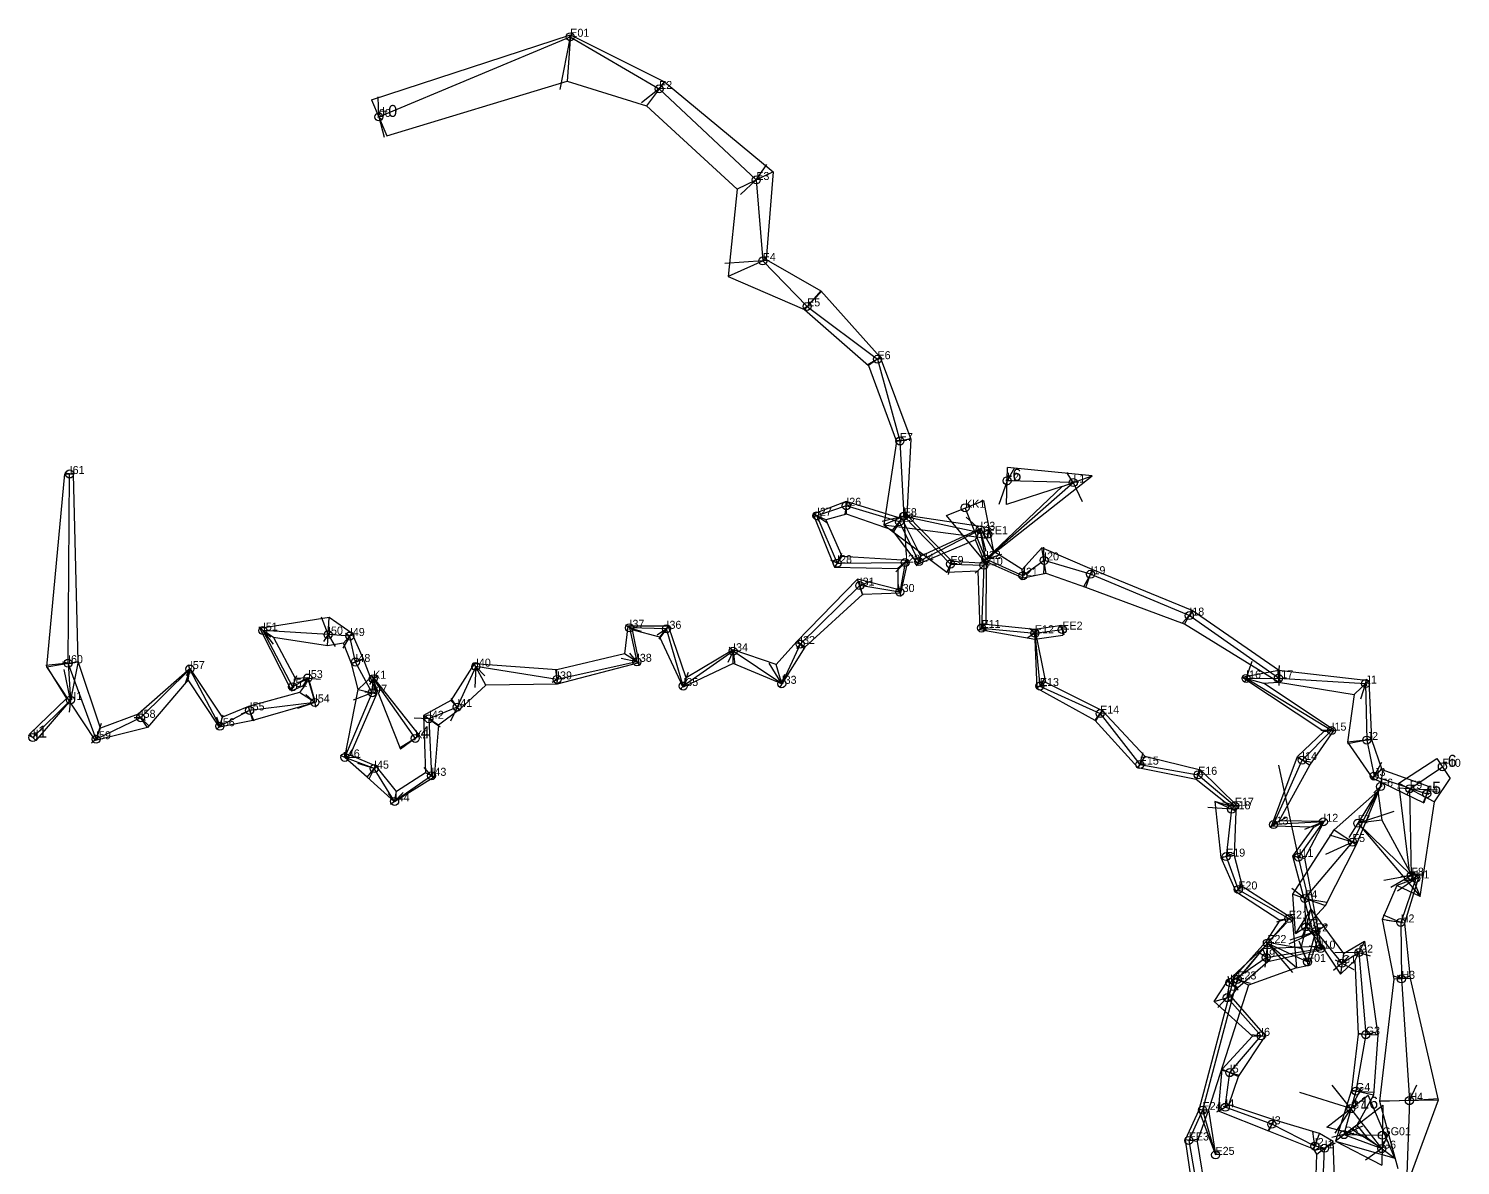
# Model space of a CAD drawing. Extents: x -17.5 to 54.1, y -83.8 to 4.4.
# Drawn here: x -17.5 to 54.1, y -52.4 to 4.4 of the extents above; entities that cross this region are included whole.
import ezdxf

# ---------------------------------------------------------------- set-up
doc = ezdxf.new("R2010")
doc.units = 0
doc.header["$MEASUREMENT"] = 0
for name, color, linetype in [('CHEMINEMENTS', 1, 'Continuous'), ('CONTOURS_LARGEURS', 3, 'Continuous'), ('LARGEURS', 4, 'Continuous'), ('POINTS', 6, 'Continuous'), ('PROFONDEURS', 2, 'Continuous'), ('RADIALES', 9, 'Continuous'), ('STATIONS', 7, 'Continuous')]:
    doc.layers.add(name, color=color, linetype=linetype)

msp = doc.modelspace()

# ---------------------------------------------------------------- linework, layer by layer
at = {"layer": 'CHEMINEMENTS'}
for p, q in [((0, 0), (9.57, 4.01)), ((9.57, 4.01), (14.01, 1.4)), ((14.01, 1.4), (18.87, -3.15)), ((0, 0), (0, 0)), ((18.87, -3.15), (19.19, -7.2)), ((19.19, -7.2), (21.41, -9.47)), ((21.41, -9.47), (24.93, -12.11)), ((24.93, -12.11), (26.05, -16.2)), ((26.05, -16.2), (26.24, -19.96)), ((-15.54, -27.31), (-15.46, -17.85)), ((30.35, -22.1), (34.72, -18.28)), ((34.72, -18.28), (31.41, -18.19)), ((23.37, -19.44), (21.9, -19.94)), ((21.9, -19.94), (22.91, -22.31)), ((26.03, -20.24), (23.37, -19.44)), ((26.24, -19.96), (28.58, -22.35)), ((26.24, -19.96), (30.44, -20.86)), ((30.35, -22.1), (29.31, -19.54)), ((27, -22.23), (26.03, -20.24)), ((30.07, -20.64), (27, -22.23)), ((30.35, -22.1), (30.07, -20.64)), ((32.2, -22.94), (30.35, -22.1)), ((33.26, -22.17), (32.2, -22.94)), ((35.58, -22.86), (33.26, -22.17)), ((22.91, -22.31), (26.31, -22.28)), ((26.31, -22.28), (26.04, -23.75)), ((28.58, -22.35), (30.24, -22.41)), ((30.24, -22.41), (30.13, -25.55)), ((40.52, -24.93), (35.58, -22.86)), ((24.04, -23.43), (21.06, -26.35)), ((26.04, -23.75), (24.04, -23.43)), ((44.97, -28.06), (40.52, -24.93)), ((-2.54, -25.88), (-5.8, -25.68)), ((-5.8, -25.68), (-4.31, -28.49)), ((14.38, -25.59), (12.53, -25.54)), ((12.53, -25.54), (12.9, -27.24)), ((15.22, -28.45), (14.38, -25.59)), ((30.13, -25.55), (32.8, -25.81)), ((32.8, -25.81), (34.17, -25.63)), ((-1.45, -25.95), (-2.54, -25.88)), ((-1.17, -27.25), (-1.45, -25.95)), ((21.06, -26.35), (20.14, -28.34)), ((32.8, -25.81), (33.05, -28.45)), ((17.71, -26.71), (15.22, -28.45)), ((20.14, -28.34), (17.71, -26.71)), ((-14.14, -31.11), (-15.54, -27.31)), ((-15.54, -27.31), (-15.42, -29.15)), ((-9.45, -27.6), (-11.91, -30.04)), ((-7.95, -30.46), (-9.45, -27.6)), ((-0.33, -28.79), (-1.17, -27.25)), ((4.85, -27.48), (3.92, -29.5)), ((8.91, -28.12), (4.85, -27.48)), ((12.9, -27.24), (8.91, -28.12)), ((-4.31, -28.49), (-3.55, -28.05)), ((-3.55, -28.05), (-3.2, -29.27)), ((-0.33, -28.79), (-0.29, -28.09)), ((-0.29, -28.09), (1.82, -31.07)), ((33.05, -28.45), (36.06, -29.83)), ((43.36, -28.07), (44.97, -28.06)), ((47.63, -30.68), (43.36, -28.07)), ((44.97, -28.06), (49.33, -28.33)), ((49.33, -28.33), (49.39, -31.15)), ((-15.42, -29.15), (-17.3, -31.03)), ((-3.2, -29.27), (-6.46, -29.67)), ((-1.7, -32.02), (-0.33, -28.79)), ((-11.91, -30.04), (-14.14, -31.11)), ((-6.46, -29.67), (-7.95, -30.46)), ((3.92, -29.5), (2.5, -30.09)), ((36.06, -29.83), (38.04, -32.38)), ((2.5, -30.09), (2.63, -32.94)), ((46.16, -32.15), (47.63, -30.68)), ((49.39, -31.15), (49.76, -32.95)), ((-0.24, -32.58), (-1.7, -32.02)), ((44.73, -35.38), (46.16, -32.15)), ((0.79, -34.22), (-0.24, -32.58)), ((38.04, -32.38), (40.96, -32.89)), ((40.96, -32.89), (42.79, -34.44)), ((51.54, -33.59), (53.17, -32.49)), ((2.63, -32.94), (0.79, -34.22)), ((48.68, -36.25), (50.08, -33.48)), ((50.08, -33.48), (48.94, -35.31)), ((49.76, -32.95), (52.39, -33.84)), ((51.62, -37.93), (51.54, -33.59)), ((42.63, -34.61), (42.36, -36.98)), ((42.79, -34.44), (42.63, -34.61)), ((47.22, -35.24), (44.73, -35.38)), ((45.98, -37), (47.22, -35.24)), ((48.94, -35.31), (51.62, -37.93)), ((46.29, -39.07), (48.68, -36.25)), ((42.36, -36.98), (42.97, -38.62)), ((47.08, -41.58), (45.98, -37)), ((51.62, -37.93), (51.84, -38.07)), ((42.97, -38.62), (45.5, -40.08)), ((51.84, -38.07), (51.09, -40.27)), ((46.35, -40.49), (46.29, -39.07)), ((45.5, -40.08), (44.42, -41.3)), ((46.84, -40.72), (46.35, -40.49)), ((46.43, -42.24), (46.84, -40.72)), ((46.84, -40.72), (48.15, -42.31)), ((51.09, -40.27), (51.12, -43.09)), ((44.42, -41.3), (42.92, -43.12)), ((44.42, -41.3), (46.43, -42.24)), ((42.55, -43.28), (44.36, -42.02)), ((44.36, -42.02), (47.08, -41.58)), ((48.15, -42.31), (48.99, -41.78)), ((48.99, -41.78), (49.34, -45.88)), ((42.92, -43.12), (41.18, -49.65)), ((42.42, -44.03), (42.55, -43.28)), ((51.12, -43.09), (51.52, -49.18)), ((44.11, -45.94), (42.42, -44.03)), ((42.54, -47.78), (44.11, -45.94)), ((49.34, -45.88), (48.85, -48.7)), ((42.32, -49.51), (42.54, -47.78)), ((48.85, -48.7), (48.25, -50.88)), ((51.52, -49.18), (51.39, -52.85)), ((41.18, -49.65), (40.49, -51.17)), ((41.18, -49.65), (41.83, -51.89)), ((44.64, -50.36), (42.32, -49.51)), ((50.14, -51.58), (48.6, -49.58)), ((46.79, -51.45), (44.64, -50.36)), ((40.49, -51.17), (41.22, -55.43)), ((47.28, -51.56), (46.79, -51.45)), ((48.25, -50.88), (50.17, -50.91)), ((48.25, -50.88), (50.14, -51.58)), ((47.12, -55.33), (47.28, -51.56))]:
    msp.add_line(p, q, dxfattribs=at)
at = {"layer": 'CONTOURS_LARGEURS'}
for p, q in [((-0.36, 0.86), (9.58, 4.11)), ((9.58, 4.11), (14.28, 1.76)), ((0.4, -0.95), (9.42, 1.79)), ((9.42, 1.79), (13.38, 0.56)), ((14.28, 1.76), (19.71, -2.74)), ((-0.36, 0.86), (-0.36, 0.86)), ((13.38, 0.56), (17.91, -3.61)), ((0.4, -0.95), (0.4, -0.95)), ((19.71, -2.74), (19.36, -7.12)), ((17.91, -3.61), (17.47, -7.98)), ((19.36, -7.12), (22.09, -8.7)), ((17.47, -7.98), (21.28, -9.63)), ((22.09, -8.7), (25.07, -12.01)), ((21.28, -9.63), (24.48, -12.42)), ((25.07, -12.01), (26.59, -16.11)), ((24.48, -12.42), (25.88, -16.23)), ((25.88, -16.23), (25.25, -20.39)), ((26.59, -16.11), (26.39, -19.9)), ((-16.6, -27.49), (-15.7, -17.85)), ((-15.7, -17.85), (-15.26, -17.86)), ((-15.03, -27.22), (-15.26, -17.86)), ((31.38, -19.38), (31.43, -17.52)), ((35.66, -17.95), (31.43, -17.52)), ((30.26, -22.19), (35.66, -17.95)), ((30.75, -21.72), (34.16, -18.48)), ((34.16, -18.48), (31.38, -19.38)), ((23.37, -19.22), (21.71, -19.86)), ((26.16, -20.09), (23.37, -19.22)), ((28.38, -19.92), (30.24, -19.17)), ((30.75, -21.72), (30.24, -19.17)), ((21.71, -19.86), (22.78, -22.51)), ((23.38, -19.85), (22.34, -20.14)), ((25.68, -20.65), (23.38, -19.85)), ((26.39, -19.9), (28.65, -22.21)), ((26.39, -19.9), (30.51, -20.52)), ((30.26, -22.19), (28.38, -19.92)), ((22.34, -20.14), (23.14, -21.96)), ((25.25, -20.39), (28.4, -22.76)), ((25.25, -20.39), (30.4, -21.06)), ((26.96, -22.36), (25.68, -20.65)), ((27.1, -21.95), (26.16, -20.09)), ((30.1, -20.58), (27.1, -21.95)), ((30.75, -21.72), (30.1, -20.58)), ((30.51, -20.52), (30.4, -21.06)), ((29.83, -21.14), (26.96, -22.36)), ((30.26, -22.19), (29.83, -21.14)), ((23.14, -21.96), (26.45, -22.15)), ((26.45, -22.15), (26.08, -23.81)), ((32.21, -23.06), (30.26, -22.19)), ((32.17, -22.63), (30.75, -21.72)), ((33.15, -21.54), (32.17, -22.63)), ((35.67, -22.62), (33.15, -21.54)), ((22.78, -22.51), (25.95, -22.57)), ((25.95, -22.57), (25.95, -23.63)), ((28.4, -22.76), (29.94, -22.69)), ((28.65, -22.21), (30.37, -22.3)), ((29.94, -22.69), (30.04, -25.62)), ((30.37, -22.3), (30.35, -25.35)), ((33.37, -22.82), (32.21, -23.06)), ((35.34, -23.53), (33.37, -22.82)), ((40.66, -24.68), (35.67, -22.62)), ((23.93, -23.1), (20.89, -26.23)), ((25.95, -23.63), (23.93, -23.1)), ((40.28, -25.36), (35.34, -23.53)), ((24.18, -23.87), (21.3, -26.51)), ((26.08, -23.81), (24.18, -23.87)), ((-2.48, -25.02), (-5.95, -25.58)), ((-1.34, -25.83), (-2.48, -25.02)), ((44.98, -27.66), (40.66, -24.68)), ((-5.95, -25.58), (-4.37, -28.69)), ((12.44, -25.46), (12.28, -26.84)), ((14.48, -25.45), (12.44, -25.46)), ((14.05, -26.01), (12.66, -25.64)), ((12.66, -25.64), (12.99, -27.29)), ((15.37, -28.04), (14.48, -25.45)), ((30.04, -25.62), (32.8, -26.1)), ((30.35, -25.35), (32.8, -25.61)), ((32.8, -25.61), (34.14, -25.41)), ((32.8, -25.61), (33.33, -28.25)), ((34.14, -25.41), (34.2, -25.9)), ((44.97, -28.25), (40.28, -25.36)), ((-2.57, -26.44), (-5.27, -26.02)), ((-5.27, -26.02), (-4.19, -28.06)), ((-1.76, -26.31), (-2.57, -26.44)), ((-1.36, -27.32), (-1.76, -26.31)), ((-0.76, -27.1), (-1.34, -25.83)), ((15.21, -28.51), (14.05, -26.01)), ((20.89, -26.23), (19.87, -27.38)), ((32.8, -26.1), (34.2, -25.9)), ((32.8, -26.1), (32.9, -28.56)), ((-0.1, -28.84), (-0.76, -27.1)), ((12.28, -26.84), (8.89, -27.64)), ((17.71, -26.64), (15.37, -28.04)), ((19.87, -27.38), (17.71, -26.64)), ((21.3, -26.51), (20.14, -28.34)), ((-14.17, -31.17), (-16.6, -27.49)), ((-16.6, -27.49), (-15.62, -29.07)), ((-15.03, -27.22), (-15.41, -29.15)), ((-13.92, -30.56), (-15.03, -27.22)), ((-9.44, -27.57), (-12.04, -29.86)), ((-7.81, -30), (-9.44, -27.57)), ((-1.04, -28.62), (-1.36, -27.32)), ((4.77, -27.34), (3.6, -29.17)), ((8.89, -27.64), (4.77, -27.34)), ((12.99, -27.29), (8.91, -28.36)), ((17.72, -27.32), (15.21, -28.51)), ((20.14, -28.34), (17.72, -27.32)), ((43.15, -28.01), (44.98, -27.66)), ((44.98, -27.66), (49.5, -28.17)), ((-9.53, -28.14), (-11.57, -30.53)), ((-7.96, -30.51), (-9.53, -28.14)), ((-4.37, -28.69), (-3.67, -28.37)), ((-4.19, -28.06), (-3.53, -28.03)), ((-3.67, -28.37), (-3.96, -28.77)), ((-3.53, -28.03), (-3.19, -29.28)), ((-1.7, -32.02), (-1.04, -28.62)), ((-1.04, -28.62), (-0.33, -27.95)), ((-0.33, -27.95), (2.02, -30.93)), ((-0.1, -28.84), (-0.22, -28.33)), ((-0.22, -28.33), (1.08, -31.6)), ((5.35, -28.41), (4.03, -29.62)), ((8.91, -28.36), (5.35, -28.41)), ((32.9, -28.56), (35.79, -30.16)), ((33.33, -28.25), (36.17, -29.68)), ((47.25, -30.72), (43.15, -28.01)), ((44.22, -28.31), (44.97, -28.25)), ((47.76, -30.66), (44.22, -28.31)), ((44.97, -28.25), (48.76, -28.87)), ((49.5, -28.17), (49.62, -31.12)), ((-15.62, -29.07), (-17.47, -30.86)), ((-15.41, -29.15), (-17.15, -31.18)), ((-3.96, -28.77), (-6.52, -29.48)), ((-3.19, -29.28), (-6.3, -30.18)), ((-1.43, -31.9), (-0.1, -28.84)), ((3.6, -29.17), (2.24, -29.93)), ((48.76, -28.87), (48.42, -31.25)), ((-12.04, -29.86), (-13.92, -30.56)), ((-6.52, -29.48), (-7.81, -30)), ((2.24, -29.93), (2.33, -32.79)), ((4.03, -29.62), (2.98, -30.4)), ((36.17, -29.68), (38.3, -31.95)), ((-11.57, -30.53), (-14.17, -31.17)), ((-6.3, -30.18), (-7.96, -30.51)), ((2.98, -30.4), (2.77, -33.01)), ((35.79, -30.16), (37.94, -32.53)), ((45.92, -31.98), (47.25, -30.72)), ((46.54, -32.41), (47.76, -30.66)), ((-17.15, -31.18), (-17.47, -30.86)), ((2.02, -30.93), (1.08, -31.6)), ((48.42, -31.25), (49.66, -33.04)), ((49.62, -31.12), (50.14, -32.62)), ((-0.59, -33), (-1.7, -32.02)), ((-0.14, -32.46), (-1.43, -31.9)), ((38.3, -31.95), (41.08, -32.64)), ((44.63, -35.46), (45.92, -31.98)), ((50.99, -33.31), (52.89, -32.08)), ((52.89, -32.08), (53.56, -33.07)), ((0.89, -33.73), (-0.14, -32.46)), ((2.33, -32.79), (0.89, -33.73)), ((37.94, -32.53), (40.86, -33.11)), ((41.08, -32.64), (42.91, -34.44)), ((45.01, -35.19), (46.54, -32.41)), ((50.14, -32.62), (52.51, -33.48)), ((0.79, -34.24), (-0.59, -33)), ((2.77, -33.01), (0.79, -34.24)), ((40.86, -33.11), (42.56, -34.45)), ((48.88, -36.38), (50.09, -33.46)), ((50.09, -33.46), (48.94, -35.31)), ((49.66, -33.04), (52.24, -34.29)), ((51.52, -37.71), (50.99, -33.31)), ((52.51, -33.48), (52.24, -34.29)), ((52.78, -34.24), (53.56, -33.07)), ((42.56, -34.45), (41.8, -34.22)), ((41.8, -34.22), (42.09, -37.02)), ((47.76, -35.64), (49.95, -33.71)), ((49.95, -33.71), (50.15, -35.16)), ((52.06, -38.97), (52.78, -34.24)), ((42.84, -34.71), (42.77, -36.93)), ((42.91, -34.44), (42.84, -34.71)), ((46.74, -35.51), (44.63, -35.46)), ((47.26, -35.22), (45.01, -35.19)), ((45.7, -36.95), (46.74, -35.51)), ((45.7, -38.86), (47.76, -35.64)), ((46.29, -37.06), (47.26, -35.22)), ((48.94, -35.31), (52.06, -38.97)), ((50.15, -35.16), (51.52, -37.71)), ((47.33, -39.42), (48.88, -36.38)), ((42.09, -37.02), (42.84, -38.73)), ((42.77, -36.93), (43.16, -38.46)), ((46.89, -41.46), (45.7, -36.95)), ((47.14, -41.62), (46.29, -37.06)), ((51.52, -37.71), (51.98, -38.02)), ((43.16, -38.46), (45.66, -40.06)), ((50.89, -38.42), (50.16, -40.12)), ((52.06, -38.97), (50.89, -38.42)), ((51.98, -38.02), (51.27, -40.3)), ((42.84, -38.73), (45.04, -40.16)), ((45.83, -40.83), (45.7, -38.86)), ((45.66, -40.06), (45.87, -42.54)), ((46.6, -39.61), (45.83, -40.83)), ((46.11, -41.56), (46.6, -39.61)), ((46.35, -40.49), (47.33, -39.42)), ((46.6, -39.61), (48.23, -41.83)), ((45.04, -40.16), (44.35, -41.24)), ((46.94, -41.16), (46.35, -40.49)), ((50.16, -40.12), (50.74, -43.11)), ((51.27, -40.3), (51.56, -43.07)), ((44.35, -41.24), (42.75, -43.03)), ((44.18, -41.57), (46.89, -41.46)), ((44.35, -41.24), (46.11, -41.56)), ((46.5, -42.4), (46.94, -41.16)), ((46.94, -41.16), (48.07, -42.86)), ((48.23, -41.83), (49.27, -41.21)), ((49.27, -41.21), (49.94, -45.9)), ((42.43, -43.21), (44.18, -41.57)), ((42.94, -43.53), (44.44, -42.23)), ((44.44, -42.23), (47.14, -41.62)), ((48.07, -42.86), (48.79, -42.17)), ((48.79, -42.17), (48.96, -45.86)), ((45.87, -42.54), (43.48, -43.41)), ((45.87, -42.54), (46.5, -42.4)), ((42.75, -43.03), (40.99, -49.65)), ((43.48, -43.41), (41.48, -49.64)), ((41.77, -44.22), (42.43, -43.21)), ((42.61, -43.98), (42.94, -43.53)), ((50.74, -43.11), (50.03, -49.2)), ((51.56, -43.07), (52.96, -49.16)), ((43.68, -45.95), (41.77, -44.22)), ((44.32, -45.94), (42.61, -43.98)), ((42.16, -47.61), (43.68, -45.95)), ((42.98, -47.98), (44.32, -45.94)), ((48.96, -45.86), (48.62, -48.65)), ((49.94, -45.9), (49.73, -48.9)), ((41.98, -49.71), (42.16, -47.61)), ((42.5, -49.39), (42.98, -47.98)), ((48.62, -48.65), (47.82, -51.2)), ((44.74, -50.14), (42.5, -49.39)), ((47.4, -50.5), (49.46, -48.91)), ((49.73, -48.9), (48.89, -50.4)), ((50.8, -52.06), (49.46, -48.91)), ((50.03, -49.2), (50.94, -52.58)), ((52.96, -49.16), (51.56, -52.95)), ((40.99, -49.65), (40.31, -51.14)), ((41.48, -49.64), (40.91, -51.22)), ((40.99, -49.65), (41.83, -51.89)), ((41.48, -49.64), (41.83, -51.89)), ((44.49, -50.71), (41.98, -49.71)), ((48.89, -50.4), (50.19, -49.41)), ((50.19, -49.41), (50.14, -52.41)), ((46.74, -51.6), (44.49, -50.71)), ((47.02, -50.82), (44.74, -50.14)), ((47.71, -51.23), (47.02, -50.82)), ((49.39, -51.02), (47.4, -50.5)), ((48.89, -50.4), (49.39, -51.02)), ((40.31, -51.14), (40.92, -55.34)), ((40.91, -51.22), (41.63, -55.55)), ((47.88, -55.64), (47.71, -51.23)), ((47.82, -51.2), (50.14, -52.41)), ((47.82, -51.2), (50.8, -52.06)), ((41.83, -51.89), (41.83, -51.89)), ((46.89, -51.86), (46.74, -51.6)), ((46.78, -55.19), (46.89, -51.86))]:
    msp.add_line(p, q, dxfattribs=at)
at = {"layer": 'LARGEURS'}
for p, q in [((9.58, 4.11), (9.42, 1.79)), ((14.28, 1.76), (13.38, 0.56)), ((-0.36, 0.86), (0.4, -0.95)), ((19.71, -2.74), (17.91, -3.61)), ((19.36, -7.12), (17.47, -7.98)), ((22.09, -8.7), (21.28, -9.63)), ((25.07, -12.01), (24.48, -12.42)), ((26.59, -16.11), (25.88, -16.23)), ((-15.7, -17.85), (-15.26, -17.86)), ((31.38, -19.38), (31.43, -17.52)), ((34.16, -18.48), (35.66, -17.95)), ((23.38, -19.85), (23.37, -19.22)), ((28.38, -19.92), (30.24, -19.17)), ((22.34, -20.14), (21.71, -19.86)), ((26.39, -19.9), (25.25, -20.39)), ((25.68, -20.65), (26.16, -20.09)), ((29.83, -21.14), (30.1, -20.58)), ((30.51, -20.52), (30.4, -21.06)), ((23.14, -21.96), (22.78, -22.51)), ((26.45, -22.15), (25.95, -22.57)), ((26.96, -22.36), (27.1, -21.95)), ((30.26, -22.19), (30.75, -21.72)), ((33.37, -22.82), (33.15, -21.54)), ((28.65, -22.21), (28.4, -22.76)), ((30.37, -22.3), (29.94, -22.69)), ((32.21, -23.06), (32.17, -22.63)), ((35.34, -23.53), (35.67, -22.62)), ((24.18, -23.87), (23.93, -23.1)), ((26.08, -23.81), (25.95, -23.63)), ((-2.57, -26.44), (-2.48, -25.02)), ((40.28, -25.36), (40.66, -24.68)), ((-5.27, -26.02), (-5.95, -25.58)), ((12.66, -25.64), (12.44, -25.46)), ((14.05, -26.01), (14.48, -25.45)), ((30.35, -25.35), (30.04, -25.62)), ((32.8, -25.61), (32.8, -26.1)), ((34.14, -25.41), (34.2, -25.9)), ((-1.76, -26.31), (-1.34, -25.83)), ((21.3, -26.51), (20.89, -26.23)), ((-1.36, -27.32), (-0.76, -27.1)), ((12.99, -27.29), (12.28, -26.84)), ((17.72, -27.32), (17.71, -26.64)), ((-16.6, -27.49), (-15.03, -27.22)), ((-9.53, -28.14), (-9.44, -27.57)), ((5.35, -28.41), (4.77, -27.34)), ((8.91, -28.36), (8.89, -27.64)), ((20.14, -28.34), (19.87, -27.38)), ((44.98, -27.66), (44.97, -28.25)), ((-4.19, -28.06), (-4.37, -28.69)), ((-3.53, -28.03), (-3.67, -28.37)), ((-1.04, -28.62), (-0.1, -28.84)), ((-0.33, -27.95), (-0.22, -28.33)), ((15.21, -28.51), (15.37, -28.04)), ((33.33, -28.25), (32.9, -28.56)), ((43.15, -28.01), (44.22, -28.31)), ((49.5, -28.17), (48.76, -28.87)), ((-15.41, -29.15), (-15.62, -29.07)), ((-3.19, -29.28), (-3.96, -28.77)), ((4.03, -29.62), (3.6, -29.17)), ((-11.57, -30.53), (-12.04, -29.86)), ((-7.96, -30.51), (-7.81, -30)), ((-6.3, -30.18), (-6.52, -29.48)), ((2.98, -30.4), (2.24, -29.93)), ((36.17, -29.68), (35.79, -30.16)), ((-14.17, -31.17), (-13.92, -30.56)), ((47.25, -30.72), (47.76, -30.66)), ((-17.15, -31.18), (-17.47, -30.86)), ((2.02, -30.93), (1.08, -31.6)), ((49.62, -31.12), (48.42, -31.25)), ((-1.7, -32.02), (-1.43, -31.9)), ((38.3, -31.95), (37.94, -32.53)), ((45.92, -31.98), (46.54, -32.41)), ((52.89, -32.08), (53.56, -33.07)), ((-0.59, -33), (-0.14, -32.46)), ((2.77, -33.01), (2.33, -32.79)), ((41.08, -32.64), (40.86, -33.11)), ((50.14, -32.62), (49.66, -33.04)), ((49.95, -33.71), (50.09, -33.46)), ((50.99, -33.31), (52.78, -34.24)), ((52.51, -33.48), (52.24, -34.29)), ((0.79, -34.24), (0.89, -33.73)), ((42.84, -34.71), (41.8, -34.22)), ((42.91, -34.44), (42.56, -34.45)), ((44.63, -35.46), (45.01, -35.19)), ((46.74, -35.51), (47.26, -35.22)), ((47.76, -35.64), (48.88, -36.38)), ((50.15, -35.16), (48.94, -35.31)), ((42.77, -36.93), (42.09, -37.02)), ((45.7, -36.95), (46.29, -37.06)), ((51.52, -37.71), (52.06, -38.97)), ((43.16, -38.46), (42.84, -38.73)), ((51.98, -38.02), (50.89, -38.42)), ((45.7, -38.86), (47.33, -39.42)), ((45.66, -40.06), (45.04, -40.16)), ((46.6, -39.61), (46.94, -41.16)), ((45.83, -40.83), (46.35, -40.49)), ((51.27, -40.3), (50.16, -40.12)), ((45.87, -42.54), (44.35, -41.24)), ((46.89, -41.46), (47.14, -41.62)), ((49.27, -41.21), (48.79, -42.17)), ((44.18, -41.57), (44.44, -42.23)), ((46.11, -41.56), (46.5, -42.4)), ((48.23, -41.83), (48.07, -42.86)), ((42.43, -43.21), (42.94, -43.53)), ((43.48, -43.41), (42.75, -43.03)), ((51.56, -43.07), (50.74, -43.11)), ((41.77, -44.22), (42.61, -43.98)), ((43.68, -45.95), (44.32, -45.94)), ((49.94, -45.9), (48.96, -45.86)), ((42.16, -47.61), (42.98, -47.98)), ((49.73, -48.9), (48.62, -48.65)), ((41.98, -49.71), (42.5, -49.39)), ((47.4, -50.5), (49.46, -48.91)), ((52.96, -49.16), (50.03, -49.2)), ((41.48, -49.64), (40.99, -49.65)), ((50.19, -49.41), (50.14, -52.41)), ((44.49, -50.71), (44.74, -50.14)), ((46.74, -51.6), (47.02, -50.82)), ((48.89, -50.4), (47.82, -51.2)), ((40.91, -51.22), (40.31, -51.14)), ((46.89, -51.86), (47.71, -51.23)), ((49.39, -51.02), (50.8, -52.06)), ((41.83, -51.89), (41.83, -51.89))]:
    msp.add_line(p, q, dxfattribs=at)
at = {"layer": 'POINTS'}
for centre in [(9.57, 4.01), (14.01, 1.4), (0, 0), (18.87, -3.15), (19.19, -7.2), (21.41, -9.47), (24.93, -12.11), (26.05, -16.2), (-15.46, -17.85), (31.41, -18.19), (34.72, -18.28), (23.37, -19.44), (21.9, -19.94), (26.03, -20.24), (26.24, -19.96), (29.31, -19.54), (30.07, -20.64), (30.44, -20.86), (22.91, -22.31), (26.31, -22.28), (27, -22.23), (28.58, -22.35), (30.35, -22.1), (33.26, -22.17), (30.24, -22.41), (32.2, -22.94), (35.58, -22.86), (24.04, -23.43), (26.04, -23.75), (40.52, -24.93), (-5.8, -25.68), (-2.54, -25.88), (-1.45, -25.95), (12.53, -25.54), (14.38, -25.59), (30.13, -25.55), (32.8, -25.81), (34.17, -25.63), (21.06, -26.35), (-15.54, -27.31), (-1.17, -27.25), (12.9, -27.24), (17.71, -26.71), (-9.45, -27.6), (-3.55, -28.05), (-0.29, -28.09), (4.85, -27.48), (43.36, -28.07), (44.97, -28.06), (-4.31, -28.49), (-0.33, -28.79), (8.91, -28.12), (15.22, -28.45), (20.14, -28.34), (33.05, -28.45), (49.33, -28.33), (-15.42, -29.15), (-3.2, -29.27), (3.92, -29.5), (-11.91, -30.04), (-6.46, -29.67), (2.5, -30.09), (36.06, -29.83), (-7.95, -30.46), (47.63, -30.68), (-17.3, -31.03), (-14.14, -31.11), (1.82, -31.07), (49.39, -31.15), (-1.7, -32.02), (38.04, -32.38), (46.16, -32.15), (-0.24, -32.58), (2.63, -32.94), (40.96, -32.89), (49.76, -32.95), (53.17, -32.49), (50.08, -33.48), (51.54, -33.59), (52.39, -33.84), (0.79, -34.22), (42.79, -34.44), (42.63, -34.61), (47.22, -35.24), (44.73, -35.38), (48.94, -35.31), (48.68, -36.25), (42.36, -36.98), (45.98, -37), (51.62, -37.93), (51.84, -38.07), (42.97, -38.62), (46.29, -39.07), (45.5, -40.08), (51.09, -40.27), (46.35, -40.49), (46.84, -40.72), (44.42, -41.3), (47.08, -41.58), (44.36, -42.02), (46.43, -42.24), (48.15, -42.31), (48.99, -41.78), (42.92, -43.12), (51.12, -43.09), (42.55, -43.28), (42.42, -44.03), (44.11, -45.94), (49.34, -45.88), (42.54, -47.78), (48.85, -48.7), (42.32, -49.51), (48.6, -49.58), (51.52, -49.18), (41.18, -49.65), (44.64, -50.36), (48.25, -50.88), (50.17, -50.91), (40.49, -51.17), (46.79, -51.45), (47.28, -51.56), (50.14, -51.58), (41.83, -51.89)]:
    msp.add_circle(centre, 0.2, dxfattribs=at)
at = {"layer": 'RADIALES'}
for p, q in [((9.57, 4.01), (9.04, 1.38)), ((9.57, 4.01), (9.49, 4.07)), ((9.57, 4.01), (9.69, 4.18)), ((9.57, 4.01), (9.65, 3.92)), ((14.01, 1.4), (14.28, 1.76)), ((0, 0), (-0.03, 1)), ((14.01, 1.4), (13.13, 0.7)), ((14.01, 1.4), (13.9, 1.38)), ((14.01, 1.4), (14.04, 1.37)), ((0, 0), (-0.06, -0.02)), ((0, 0), (0.26, -1.01)), ((0, 0), (0.15, -0.12)), ((18.87, -3.15), (19.4, -2.37)), ((18.87, -3.15), (18.08, -3.88)), ((18.87, -3.15), (18.84, -3.11)), ((18.87, -3.15), (18.87, -3.14)), ((19.19, -7.2), (19.37, -7.13)), ((19.19, -7.2), (17.3, -7.32)), ((19.19, -7.2), (19.15, -7.22)), ((19.19, -7.2), (19.19, -7.18)), ((21.41, -9.47), (22.13, -8.73)), ((21.41, -9.47), (21.24, -9.6)), ((21.41, -9.47), (21.43, -9.42)), ((21.41, -9.47), (21.48, -9.45)), ((24.93, -12.11), (24.42, -12.41)), ((24.93, -12.11), (25.07, -12.01)), ((24.93, -12.11), (24.93, -12.1)), ((24.93, -12.11), (24.98, -12.14)), ((26.05, -16.2), (25.87, -16.19)), ((26.05, -16.2), (26.02, -16.19)), ((26.05, -16.2), (26.58, -16.08)), ((26.05, -16.2), (26.1, -16.28)), ((-15.46, -17.85), (-15.7, -17.81)), ((-15.46, -17.85), (-15.48, -17.84)), ((-15.46, -17.85), (-15.27, -17.81)), ((-15.46, -17.85), (-15.44, -17.84)), ((31.41, -18.19), (31.79, -17.53)), ((34.72, -18.28), (34.4, -17.78)), ((31.41, -18.19), (30.99, -19.37)), ((31.41, -18.19), (31.34, -18.2)), ((31.41, -18.19), (31.38, -18.12)), ((34.72, -18.28), (34.72, -18.19)), ((34.72, -18.28), (34.78, -18.25)), ((34.72, -18.28), (35.16, -19.22)), ((23.37, -19.44), (23.42, -19.21)), ((21.9, -19.94), (21.72, -20.01)), ((21.9, -19.94), (21.75, -19.78)), ((21.9, -19.94), (22.4, -20.28)), ((21.9, -19.94), (21.96, -20.2)), ((23.37, -19.44), (23.29, -19.85)), ((23.37, -19.44), (23.35, -19.49)), ((23.37, -19.44), (23.65, -19.37)), ((26.24, -19.96), (25.17, -20.22)), ((26.24, -19.96), (26.17, -20)), ((26.24, -19.96), (26.21, -20.01)), ((26.24, -19.96), (26.21, -20.03)), ((26.24, -19.96), (26.27, -19.5)), ((26.24, -19.96), (26.39, -19.8)), ((26.24, -19.96), (26.24, -20.05)), ((26.24, -19.96), (26.36, -21.9)), ((30.07, -20.64), (29.37, -20)), ((26.03, -20.24), (25.7, -20.79)), ((26.03, -20.24), (26.02, -20.3)), ((26.03, -20.24), (26.17, -20.06)), ((26.03, -20.24), (26.16, -20.22)), ((30.07, -20.64), (29.91, -20.88)), ((30.07, -20.64), (30.35, -21.71)), ((30.07, -20.64), (30.12, -20.65)), ((30.44, -20.86), (30.5, -20.52)), ((30.44, -20.86), (30.51, -20.81)), ((30.44, -20.86), (30.47, -20.85)), ((30.44, -20.86), (30.44, -21.06)), ((22.91, -22.31), (22.59, -22.15)), ((22.91, -22.31), (23.15, -21.8)), ((26.31, -22.28), (26.43, -22.09)), ((26.31, -22.28), (26.35, -22.17)), ((27, -22.23), (27.13, -21.83)), ((28.58, -22.35), (28.62, -22.17)), ((30.35, -22.1), (30.13, -22.14)), ((30.35, -22.1), (31.15, -21.85)), ((30.35, -22.1), (30.55, -21.96)), ((30.35, -22.1), (30.5, -22.06)), ((33.26, -22.17), (33.19, -22.17)), ((33.26, -22.17), (33.23, -22.86)), ((33.26, -22.17), (33.24, -21.5)), ((33.26, -22.17), (33.3, -22.11)), ((22.91, -22.31), (22.78, -22.5)), ((22.91, -22.31), (23.08, -22.31)), ((26.31, -22.28), (25.84, -22.74)), ((26.31, -22.28), (26.55, -22.27)), ((27, -22.23), (26.87, -22.45)), ((27, -22.23), (27.01, -22.22)), ((27, -22.23), (27.14, -22.26)), ((28.58, -22.35), (28.47, -22.88)), ((28.58, -22.35), (28.57, -22.4)), ((28.58, -22.35), (28.6, -22.41)), ((30.24, -22.41), (29.81, -22.81)), ((30.24, -22.41), (30.21, -22.4)), ((30.24, -22.41), (30.21, -22.45)), ((30.24, -22.41), (30.36, -22.25)), ((32.2, -22.94), (32.17, -22.87)), ((32.2, -22.94), (32.32, -22.46)), ((32.2, -22.94), (32.22, -22.9)), ((35.58, -22.86), (35.23, -23.49)), ((35.58, -22.86), (35.55, -22.85)), ((35.58, -22.86), (35.7, -22.63)), ((35.58, -22.86), (35.65, -22.89)), ((24.04, -23.43), (24.03, -23.2)), ((24.04, -23.43), (24.67, -23.18)), ((24.04, -23.43), (24.18, -23.91)), ((24.04, -23.43), (24.05, -23.63)), ((26.04, -23.75), (25.96, -23.32)), ((26.04, -23.75), (26.14, -23.54)), ((32.2, -22.94), (32.11, -23.16)), ((26.04, -23.75), (26.06, -23.69)), ((26.04, -23.75), (26.08, -23.97)), ((-2.54, -25.88), (-2.86, -25)), ((40.52, -24.93), (40.18, -25.29)), ((40.52, -24.93), (40.5, -24.89)), ((40.52, -24.93), (40.71, -24.72)), ((40.52, -24.93), (40.55, -24.98)), ((-5.8, -25.68), (-6, -25.49)), ((-5.8, -25.68), (-5.4, -25.99)), ((-5.8, -25.68), (-5.78, -25.76)), ((-5.8, -25.68), (-5.29, -26.35)), ((-2.54, -25.88), (-2.42, -25.76)), ((12.53, -25.54), (12.33, -25.41)), ((12.53, -25.54), (12.5, -25.42)), ((12.53, -25.54), (12.56, -25.53)), ((12.53, -25.54), (13.12, -25.71)), ((14.38, -25.59), (13.92, -25.91)), ((14.38, -25.59), (13.99, -26.11)), ((14.38, -25.59), (14.32, -25.76)), ((14.38, -25.59), (14.51, -25.44)), ((30.13, -25.55), (30, -25.68)), ((30.13, -25.55), (30.43, -25.23)), ((30.13, -25.55), (30.18, -25.47)), ((30.13, -25.55), (30.39, -25.65)), ((32.8, -25.81), (32.53, -25.57)), ((32.8, -25.81), (32.93, -25.67)), ((34.17, -25.63), (34.05, -25.41)), ((34.17, -25.63), (34.12, -25.62)), ((34.17, -25.63), (34.28, -25.8)), ((34.17, -25.63), (34.24, -25.89)), ((-2.54, -25.88), (-2.77, -26.23)), ((-2.54, -25.88), (-2.18, -26.47)), ((-1.45, -25.95), (-1.8, -26.56)), ((-1.45, -25.95), (-1.66, -25.83)), ((-1.45, -25.95), (-1.53, -25.95)), ((-1.45, -25.95), (-1.32, -25.78)), ((21.06, -26.35), (20.88, -26.57)), ((21.06, -26.35), (20.93, -26.31)), ((21.06, -26.35), (20.94, -26.17)), ((21.06, -26.35), (21.25, -26.57)), ((32.8, -25.81), (32.42, -26.06)), ((32.8, -25.81), (32.73, -25.89)), ((32.8, -25.81), (32.77, -25.77)), ((32.8, -25.81), (32.78, -25.97)), ((32.8, -25.81), (32.99, -25.87)), ((32.8, -25.81), (32.84, -25.95)), ((-1.17, -27.25), (-0.76, -27.08)), ((-1.17, -27.25), (-0.91, -27.12)), ((-1.17, -27.25), (-1.1, -27.16)), ((12.9, -27.24), (12.11, -27.07)), ((12.9, -27.24), (12.55, -26.81)), ((17.71, -26.71), (17.45, -27.27)), ((17.71, -26.71), (17.52, -26.5)), ((17.71, -26.71), (17.8, -27.38)), ((17.71, -26.71), (17.71, -26.76)), ((-15.54, -27.31), (-16.65, -27.42)), ((-15.54, -27.31), (-15.81, -27.25)), ((-15.42, -29.15), (-15.73, -27.63)), ((-15.54, -27.31), (-15.61, -27.3)), ((-15.54, -27.31), (-15.55, -27.28)), ((-15.54, -27.31), (-15.02, -27.24)), ((-15.54, -27.31), (-15.5, -27.29)), ((-15.54, -27.31), (-15.31, -27.3)), ((-15.54, -27.31), (-15.48, -27.32)), ((-9.45, -27.6), (-9.68, -28.33)), ((-9.45, -27.6), (-9.63, -27.94)), ((-9.45, -27.6), (-9.54, -27.77)), ((-9.45, -27.6), (-9.52, -27.39)), ((-1.17, -27.25), (-1.37, -27.31)), ((4.85, -27.48), (4.69, -27.29)), ((4.85, -27.48), (4.8, -28.53)), ((4.85, -27.48), (5.3, -27.94)), ((4.85, -27.48), (4.88, -27.55)), ((8.91, -28.12), (8.84, -27.63)), ((12.9, -27.24), (12.87, -27.21)), ((12.9, -27.24), (13.04, -27.42)), ((15.22, -28.45), (15.48, -27.75)), ((20.14, -28.34), (19.51, -27.31)), ((20.14, -28.34), (20.29, -27.86)), ((43.36, -28.07), (43.66, -27.21)), ((44.97, -28.06), (44.96, -27.66)), ((44.97, -28.06), (45.03, -27.43)), ((-4.31, -28.49), (-4.46, -28.66)), ((-4.31, -28.49), (-4.1, -27.93)), ((-4.31, -28.49), (-4.27, -28.37)), ((-4.31, -28.49), (-4.25, -28.52)), ((-3.55, -28.05), (-4.03, -28.29)), ((-3.55, -28.05), (-3.84, -28.49)), ((-3.55, -28.05), (-3.62, -28.07)), ((-3.55, -28.05), (-2.91, -28.1)), ((-0.29, -28.09), (-0.46, -28.38)), ((-0.29, -28.09), (-0.04, -27.92)), ((-0.29, -28.09), (-0.28, -28.12)), ((-0.29, -28.09), (-0.28, -28.15)), ((8.91, -28.12), (8.67, -28.28)), ((8.91, -28.12), (8.89, -28.36)), ((8.91, -28.12), (9.04, -27.93)), ((15.22, -28.45), (15.07, -28.63)), ((15.22, -28.45), (15.12, -28.37)), ((15.22, -28.45), (15.41, -28.1)), ((20.14, -28.34), (20.03, -28.54)), ((20.14, -28.34), (20.05, -28.3)), ((33.05, -28.45), (32.86, -28.51)), ((33.05, -28.45), (33.3, -28.07)), ((33.05, -28.45), (33.1, -28.33)), ((33.05, -28.45), (33.39, -28.42)), ((43.36, -28.07), (43.28, -28.27)), ((43.36, -28.07), (43.33, -28.07)), ((43.36, -28.07), (43.37, -28.02)), ((44.97, -28.06), (45, -27.97)), ((44.97, -28.06), (44.97, -28.05)), ((44.97, -28.06), (45, -28.05)), ((44.97, -28.06), (45.09, -28.25)), ((44.97, -28.06), (45.06, -28.08)), ((44.97, -28.06), (45, -28.42)), ((49.33, -28.33), (49.07, -29.1)), ((49.33, -28.33), (49.39, -28.09)), ((49.33, -28.33), (49.37, -28.44)), ((49.33, -28.33), (49.39, -28.37)), ((-15.42, -29.15), (-15.52, -29.18)), ((-15.42, -29.15), (-15.48, -29.76)), ((-15.42, -29.15), (-15.41, -29.18)), ((-3.2, -29.27), (-4.07, -29.57)), ((-3.2, -29.27), (-3.65, -28.88)), ((-3.2, -29.27), (-3.22, -29.15)), ((-3.2, -29.27), (-3.16, -29.5)), ((-0.33, -28.79), (-1.28, -29.15)), ((-0.33, -28.79), (-0.7, -28.75)), ((-0.33, -28.79), (-0.04, -28.73)), ((-0.33, -28.79), (-0.31, -28.8)), ((3.92, -29.5), (3.62, -29.07)), ((-11.91, -30.04), (-12.23, -30.04)), ((-11.91, -30.04), (-12.03, -29.85)), ((-11.91, -30.04), (-11.49, -30.46)), ((-11.91, -30.04), (-11.68, -30.16)), ((-7.95, -30.46), (-8.1, -30)), ((-7.95, -30.46), (-7.78, -29.89)), ((-6.46, -29.67), (-6.88, -29.86)), ((-6.46, -29.67), (-6.51, -29.46)), ((-6.46, -29.67), (-6.25, -30.19)), ((-6.46, -29.67), (-6.42, -29.76)), ((2.5, -30.09), (1.77, -30.06)), ((3.92, -29.5), (3.58, -30.2)), ((3.92, -29.5), (3.89, -29.49)), ((3.92, -29.5), (4.02, -29.68)), ((36.06, -29.83), (35.83, -30.19)), ((36.06, -29.83), (36.01, -29.86)), ((36.06, -29.83), (36.21, -29.69)), ((36.06, -29.83), (36.12, -29.94)), ((-14.14, -31.11), (-13.86, -30.31)), ((-7.95, -30.46), (-8.1, -30.6)), ((-7.95, -30.46), (-7.85, -30.41)), ((2.5, -30.09), (2.47, -30.11)), ((2.5, -30.09), (2.71, -30.12)), ((2.5, -30.09), (3.06, -30.49)), ((47.63, -30.68), (47.1, -30.67)), ((47.63, -30.68), (47.64, -30.6)), ((47.63, -30.68), (47.83, -30.65)), ((47.63, -30.68), (47.67, -30.73)), ((-17.3, -31.03), (-17.51, -30.9)), ((-17.3, -31.03), (-17.28, -30.99)), ((-17.3, -31.03), (-17.15, -31.18)), ((-17.3, -31.03), (-17.28, -31.04)), ((-14.14, -31.11), (-14.37, -31.3)), ((-14.14, -31.11), (-14.2, -30.87)), ((-14.14, -31.11), (-14.15, -31.13)), ((1.82, -31.07), (1.03, -31.55)), ((1.82, -31.07), (1.76, -31.07)), ((1.82, -31.07), (1.76, -31.15)), ((1.82, -31.07), (1.99, -30.89)), ((49.39, -31.15), (48.42, -31.34)), ((49.39, -31.15), (49.32, -31.12)), ((49.39, -31.15), (49.37, -31.11)), ((49.39, -31.15), (49.61, -31.12)), ((-1.7, -32.02), (-1.91, -31.92)), ((-1.7, -32.02), (-1.72, -31.76)), ((-1.7, -32.02), (-1.68, -31.99)), ((-1.7, -32.02), (-0.94, -32)), ((38.04, -32.38), (38.21, -31.78)), ((46.16, -32.15), (45.9, -32.01)), ((46.16, -32.15), (46.15, -32.18)), ((46.16, -32.15), (46.18, -32.12)), ((46.16, -32.15), (46.62, -32.26)), ((-0.24, -32.58), (-1.05, -32.33)), ((-0.24, -32.58), (-0.48, -33.07)), ((-0.24, -32.58), (-0.27, -32.62)), ((-0.24, -32.58), (-0.17, -32.41)), ((2.63, -32.94), (2.27, -32.52)), ((2.63, -32.94), (2.59, -32.85)), ((2.63, -32.94), (2.62, -32.92)), ((38.04, -32.38), (37.93, -32.55)), ((38.04, -32.38), (37.96, -32.25)), ((38.04, -32.38), (38.22, -32.33)), ((40.96, -32.89), (40.87, -33.12)), ((40.96, -32.89), (40.92, -32.81)), ((40.96, -32.89), (41.03, -32.61)), ((40.96, -32.89), (40.96, -32.94)), ((45.98, -37), (45, -32.4)), ((49.76, -32.95), (50.14, -32.25)), ((49.76, -32.95), (49.77, -32.8)), ((50.08, -33.48), (50.21, -32.63)), ((2.63, -32.94), (2.8, -33.08)), ((49.76, -32.95), (49.68, -33.18)), ((50.08, -33.48), (49.75, -33.79)), ((49.76, -32.95), (49.83, -32.97)), ((50.08, -33.48), (49.76, -33.97)), ((50.08, -33.48), (50.12, -33.46)), ((51.54, -33.59), (50.92, -33.55)), ((51.54, -33.59), (51.41, -33.87)), ((51.54, -33.59), (52.93, -33.64)), ((51.54, -33.59), (51.55, -33.67)), ((52.39, -33.84), (52.48, -33.47)), ((0.79, -34.22), (0.48, -33.83)), ((0.79, -34.22), (0.59, -34.38)), ((0.79, -34.22), (1.21, -33.77)), ((0.79, -34.22), (0.79, -34.18)), ((42.79, -34.44), (42.19, -34.24)), ((52.39, -33.84), (52.21, -34.28)), ((52.39, -33.84), (52.33, -33.82)), ((52.39, -33.84), (52.5, -33.86)), ((42.63, -34.61), (41.44, -34.53)), ((42.79, -34.44), (42.58, -34.42)), ((42.63, -34.61), (42.59, -34.58)), ((42.63, -34.61), (43, -34.55)), ((42.63, -34.61), (42.81, -34.65)), ((42.79, -34.44), (42.75, -34.45)), ((42.79, -34.44), (42.99, -34.45)), ((44.73, -35.38), (45.38, -35.01)), ((48.94, -35.31), (50.76, -34.7)), ((44.73, -35.38), (44.55, -35.53)), ((44.73, -35.38), (44.71, -35.31)), ((44.73, -35.38), (44.78, -35.43)), ((47.22, -35.24), (46.27, -35.63)), ((47.22, -35.24), (47.16, -35.27)), ((47.22, -35.24), (47.38, -35.1)), ((47.22, -35.24), (47.25, -35.26)), ((48.94, -35.31), (48.49, -36.03)), ((48.94, -35.31), (49.25, -35.15)), ((48.94, -35.31), (48.94, -35.35)), ((48.68, -36.25), (47.33, -36.87)), ((48.68, -36.25), (47.54, -35.9)), ((48.68, -36.25), (48.89, -36.25)), ((48.68, -36.25), (48.88, -36.38)), ((42.36, -36.98), (42.08, -37.06)), ((42.36, -36.98), (42.79, -36.77)), ((42.36, -36.98), (42.52, -36.9)), ((42.36, -36.98), (42.49, -36.91)), ((45.98, -37), (45.67, -36.95)), ((45.98, -37), (45.93, -37.05)), ((45.98, -37), (46.02, -36.95)), ((45.98, -37), (46.31, -37.07)), ((51.62, -37.93), (50.25, -38.18)), ((51.62, -37.93), (50.6, -38.52)), ((51.62, -37.93), (51.09, -37.99)), ((51.62, -37.93), (51.46, -37.78)), ((51.62, -37.93), (51.8, -37.79)), ((51.62, -37.93), (51.76, -37.81)), ((51.62, -37.93), (51.87, -37.84)), ((51.62, -37.93), (51.8, -37.87)), ((42.97, -38.62), (42.85, -38.75)), ((42.97, -38.62), (43.13, -38.33)), ((42.97, -38.62), (43.07, -38.41)), ((42.97, -38.62), (43.01, -38.72)), ((46.29, -39.07), (45.65, -38.58)), ((51.84, -38.07), (50.92, -38.7)), ((51.84, -38.07), (51.27, -38.19)), ((51.84, -38.07), (51.79, -38.04)), ((51.84, -38.07), (52.05, -38.01)), ((46.29, -39.07), (46.19, -38.99)), ((46.29, -39.07), (47.4, -39.26)), ((46.29, -39.07), (46.32, -39.19)), ((45.5, -40.08), (44.87, -40.25)), ((45.5, -40.08), (45.41, -40.13)), ((45.5, -40.08), (45.68, -40)), ((45.5, -40.08), (45.68, -40.19)), ((51.09, -40.27), (50.23, -39.9)), ((44.42, -41.3), (45.38, -40.29)), ((46.84, -40.72), (45.5, -41.35)), ((46.84, -40.72), (45.55, -41.15)), ((46.35, -40.49), (46.13, -41.07)), ((46.35, -40.49), (46.37, -40.49)), ((46.35, -40.49), (46.75, -40.87)), ((46.84, -40.72), (46.83, -40.69)), ((46.84, -40.72), (47.41, -40.35)), ((46.84, -40.72), (47.4, -40.38)), ((46.84, -40.72), (47.03, -40.71)), ((46.84, -40.72), (46.94, -40.88)), ((46.84, -40.72), (47, -40.92)), ((51.09, -40.27), (50.39, -40.17)), ((51.09, -40.27), (51.12, -40.2)), ((51.09, -40.27), (51.27, -40.29)), ((44.42, -41.3), (43.39, -42.57)), ((44.42, -41.3), (44.3, -42.51)), ((44.42, -41.3), (44.33, -41.28)), ((44.42, -41.3), (44.37, -41.36)), ((44.42, -41.3), (45.68, -42.77)), ((44.42, -41.3), (44.57, -41.44)), ((44.42, -41.3), (44.49, -41.39)), ((46.43, -42.24), (46.01, -41.21)), ((47.08, -41.58), (46.51, -41.45)), ((47.08, -41.58), (47.05, -41.42)), ((47.08, -41.58), (47.06, -41.42)), ((44.36, -42.02), (43.92, -41.73)), ((44.36, -42.02), (44.36, -42.01)), ((44.36, -42.02), (44.54, -42.17)), ((44.36, -42.02), (44.4, -42.03)), ((46.43, -42.24), (46.22, -42.05)), ((46.43, -42.24), (46.37, -42.17)), ((47.08, -41.58), (47.03, -41.59)), ((47.08, -41.58), (47.13, -41.57)), ((47.08, -41.58), (47.33, -41.62)), ((48.99, -41.78), (47.79, -41.79)), ((48.15, -42.31), (47.82, -42.15)), ((48.15, -42.31), (48.49, -41.96)), ((48.99, -41.78), (48.81, -41.65)), ((48.99, -41.78), (49.01, -41.77)), ((48.99, -41.78), (49.56, -41.94)), ((46.43, -42.24), (46.45, -42.45)), ((48.15, -42.31), (47.73, -42.67)), ((48.15, -42.31), (48.75, -42.63)), ((51.12, -43.09), (50.93, -42.93)), ((51.12, -43.09), (51.56, -42.94)), ((42.55, -43.28), (42.46, -42.98)), ((42.55, -43.28), (42.54, -43.25)), ((42.55, -43.28), (42.56, -43.27)), ((42.55, -43.28), (42.96, -43.64)), ((42.92, -43.12), (42.75, -43.02)), ((42.92, -43.12), (43.25, -43.05)), ((42.92, -43.12), (43.57, -43.31)), ((42.92, -43.12), (42.95, -43.21)), ((51.12, -43.09), (50.75, -42.96)), ((51.12, -43.09), (51.1, -43.09)), ((42.42, -44.03), (41.94, -44.52)), ((42.42, -44.03), (42.53, -43.87)), ((42.42, -44.03), (42.42, -43.99)), ((42.42, -44.03), (42.46, -44.07)), ((49.34, -45.88), (49.93, -45.73)), ((44.11, -45.94), (43.58, -45.89)), ((44.11, -45.94), (44.36, -45.97)), ((44.11, -45.94), (44.15, -45.94)), ((44.11, -45.94), (44.12, -45.97)), ((49.34, -45.88), (48.95, -45.82)), ((49.34, -45.88), (49.3, -45.92)), ((49.34, -45.88), (49.37, -45.84)), ((42.54, -47.78), (42.14, -47.68)), ((42.54, -47.78), (43.01, -47.91)), ((42.54, -47.78), (42.57, -47.8)), ((42.54, -47.78), (42.55, -47.79)), ((48.6, -49.58), (47.66, -48.41)), ((48.6, -49.58), (49.14, -48.5)), ((48.85, -48.7), (48.81, -48.67)), ((51.52, -49.18), (51.89, -48.39)), ((42.32, -49.51), (42.46, -49.33)), ((48.6, -49.58), (46.05, -48.77)), ((48.85, -48.7), (48.62, -48.69)), ((48.85, -48.7), (48.66, -48.72)), ((48.85, -48.7), (49.75, -48.76)), ((51.52, -49.18), (50.03, -49.22)), ((51.52, -49.18), (51.49, -49.08)), ((51.52, -49.18), (52.96, -49.07)), ((41.18, -49.65), (40.99, -49.6)), ((41.18, -49.65), (40.99, -49.64)), ((41.18, -49.65), (41.16, -49.73)), ((41.18, -49.65), (41.25, -49.59)), ((41.18, -49.65), (41.5, -49.62)), ((41.18, -49.65), (41.27, -49.63)), ((41.18, -49.65), (41.31, -49.84)), ((42.32, -49.51), (41.88, -49.76)), ((42.32, -49.51), (42.23, -49.47)), ((42.32, -49.51), (42.35, -49.49)), ((48.6, -49.58), (47.8, -50.8)), ((48.6, -49.58), (48.43, -49.54)), ((44.64, -50.36), (44.46, -50.68)), ((44.64, -50.36), (44.51, -50.36)), ((44.64, -50.36), (44.6, -50.32)), ((44.64, -50.36), (44.8, -50.16)), ((46.79, -51.45), (46.7, -50.73)), ((48.25, -50.88), (49.19, -50.44)), ((50.14, -51.58), (48.59, -50.59)), ((50.14, -51.58), (50.53, -50.73)), ((40.49, -51.17), (40.3, -51.14)), ((40.49, -51.17), (40.99, -51.09)), ((40.49, -51.17), (40.62, -51.13)), ((40.49, -51.17), (40.53, -51.16)), ((46.79, -51.45), (46.62, -51.3)), ((46.79, -51.45), (46.68, -51.34)), ((46.79, -51.45), (46.68, -51.6)), ((47.28, -51.56), (47.83, -51.29)), ((48.25, -50.88), (47.65, -51.02)), ((48.25, -50.88), (48.22, -50.87)), ((48.25, -50.88), (48.26, -50.87)), ((47.28, -51.56), (46.79, -51.67)), ((47.28, -51.56), (47.03, -51.59)), ((47.28, -51.56), (47.35, -51.6)), ((50.14, -51.58), (49.33, -52.16)), ((50.14, -51.58), (50.16, -51.57))]:
    msp.add_line(p, q, dxfattribs=at)

# ---------------------------------------------------------------- texts
at = {"layer": 'PROFONDEURS'}
for s, p in [('+0', (0, 0)), ('-6', (31.41, -18.19)), ('-1', (-17.3, -31.03)), ('-4', (1.82, -31.07)), ('-6', (53.17, -32.49)), ('-5', (52.39, -33.84)), ('+16', (48.6, -49.58))]:
    msp.add_text(s, height=0.6, dxfattribs=at).set_placement(p)
at = {"layer": 'STATIONS'}
for s, p in [('E01', (9.57, 4.01)), ('E2', (14.01, 1.4)), ('00', (0, 0)), ('E3', (18.87, -3.15)), ('E4', (19.19, -7.2)), ('E5', (21.41, -9.47)), ('E6', (24.93, -12.11)), ('E7', (26.05, -16.2)), ('I61', (-15.46, -17.85)), ('L2', (31.41, -18.19)), ('L1', (34.72, -18.28)), ('I26', (23.37, -19.44)), ('KK1', (29.31, -19.54)), ('I27', (21.9, -19.94)), ('I25', (26.03, -20.24)), ('E8', (26.24, -19.96)), ('I23', (30.07, -20.64)), ('EE1', (30.44, -20.86)), ('I28', (22.91, -22.31)), ('I29', (26.31, -22.28)), ('I24', (27, -22.23)), ('E9', (28.58, -22.35)), ('E10', (30.24, -22.41)), ('I22', (30.35, -22.1)), ('I20', (33.26, -22.17)), ('I21', (32.2, -22.94)), ('I19', (35.58, -22.86)), ('I31', (24.04, -23.43)), ('I30', (26.04, -23.75)), ('I18', (40.52, -24.93)), ('I51', (-5.8, -25.68)), ('I50', (-2.54, -25.88)), ('I49', (-1.45, -25.95)), ('I37', (12.53, -25.54)), ('I36', (14.38, -25.59)), ('E11', (30.13, -25.55)), ('E12', (32.8, -25.81)), ('EE2', (34.17, -25.63)), ('I34', (17.71, -26.71)), ('I32', (21.06, -26.35)), ('I60', (-15.54, -27.31)), ('I57', (-9.45, -27.6)), ('I48', (-1.17, -27.25)), ('I40', (4.85, -27.48)), ('I38', (12.9, -27.24)), ('I53', (-3.55, -28.05)), ('K1', (-0.29, -28.09)), ('I39', (8.91, -28.12)), ('I16', (43.36, -28.07)), ('I17', (44.97, -28.06)), ('I52', (-4.31, -28.49)), ('I47', (-0.33, -28.79)), ('I35', (15.22, -28.45)), ('I33', (20.14, -28.34)), ('E13', (33.05, -28.45)), ('J1', (49.33, -28.33)), ('II1', (-15.42, -29.15)), ('I55', (-6.46, -29.67)), ('I54', (-3.2, -29.27)), ('I41', (3.92, -29.5)), ('I58', (-11.91, -30.04)), ('I56', (-7.95, -30.46)), ('I42', (2.5, -30.09)), ('E14', (36.06, -29.83)), ('II2', (-17.3, -31.03)), ('I59', (-14.14, -31.11)), ('K2', (1.82, -31.07)), ('I15', (47.63, -30.68)), ('J2', (49.39, -31.15)), ('I46', (-1.7, -32.02)), ('I45', (-0.24, -32.58)), ('E15', (38.04, -32.38)), ('I14', (46.16, -32.15)), ('F10', (53.17, -32.49)), ('I43', (2.63, -32.94)), ('E16', (40.96, -32.89)), ('J3', (49.76, -32.95)), ('F6', (50.08, -33.48)), ('F9', (51.54, -33.59)), ('J4', (52.39, -33.84)), ('I44', (0.79, -34.22)), ('E18', (42.63, -34.61)), ('E17', (42.79, -34.44)), ('I13', (44.73, -35.38)), ('I12', (47.22, -35.24)), ('F7', (48.94, -35.31)), ('F5', (48.68, -36.25)), ('E19', (42.36, -36.98)), ('I11', (45.98, -37)), ('F8', (51.62, -37.93)), ('H1', (51.84, -38.07)), ('E20', (42.97, -38.62)), ('F4', (46.29, -39.07)), ('E21', (45.5, -40.08)), ('F3', (46.35, -40.49)), ('H2', (51.09, -40.27)), ('F2', (46.84, -40.72)), ('E22', (44.42, -41.3)), ('I10', (47.08, -41.58)), ('G2', (48.99, -41.78)), ('I9', (44.36, -42.02)), ('F01', (46.43, -42.24)), ('G1', (48.15, -42.31)), ('I8', (42.55, -43.28)), ('E23', (42.92, -43.12)), ('H3', (51.12, -43.09)), ('I7', (42.42, -44.03)), ('I6', (44.11, -45.94)), ('G3', (49.34, -45.88)), ('I5', (42.54, -47.78)), ('G4', (48.85, -48.7)), ('E24', (41.18, -49.65)), ('I4', (42.32, -49.51)), ('G7', (48.6, -49.58)), ('H4', (51.52, -49.18)), ('I3', (44.64, -50.36)), ('EE3', (40.49, -51.17)), ('G5', (48.25, -50.88)), ('GG01', (50.17, -50.91)), ('E25', (41.83, -51.89)), ('I2', (46.79, -51.45)), ('I1', (47.28, -51.56)), ('G6', (50.14, -51.58))]:
    msp.add_text(s, height=0.4, dxfattribs=at).set_placement(p)

doc.saveas('drawing.dxf')
